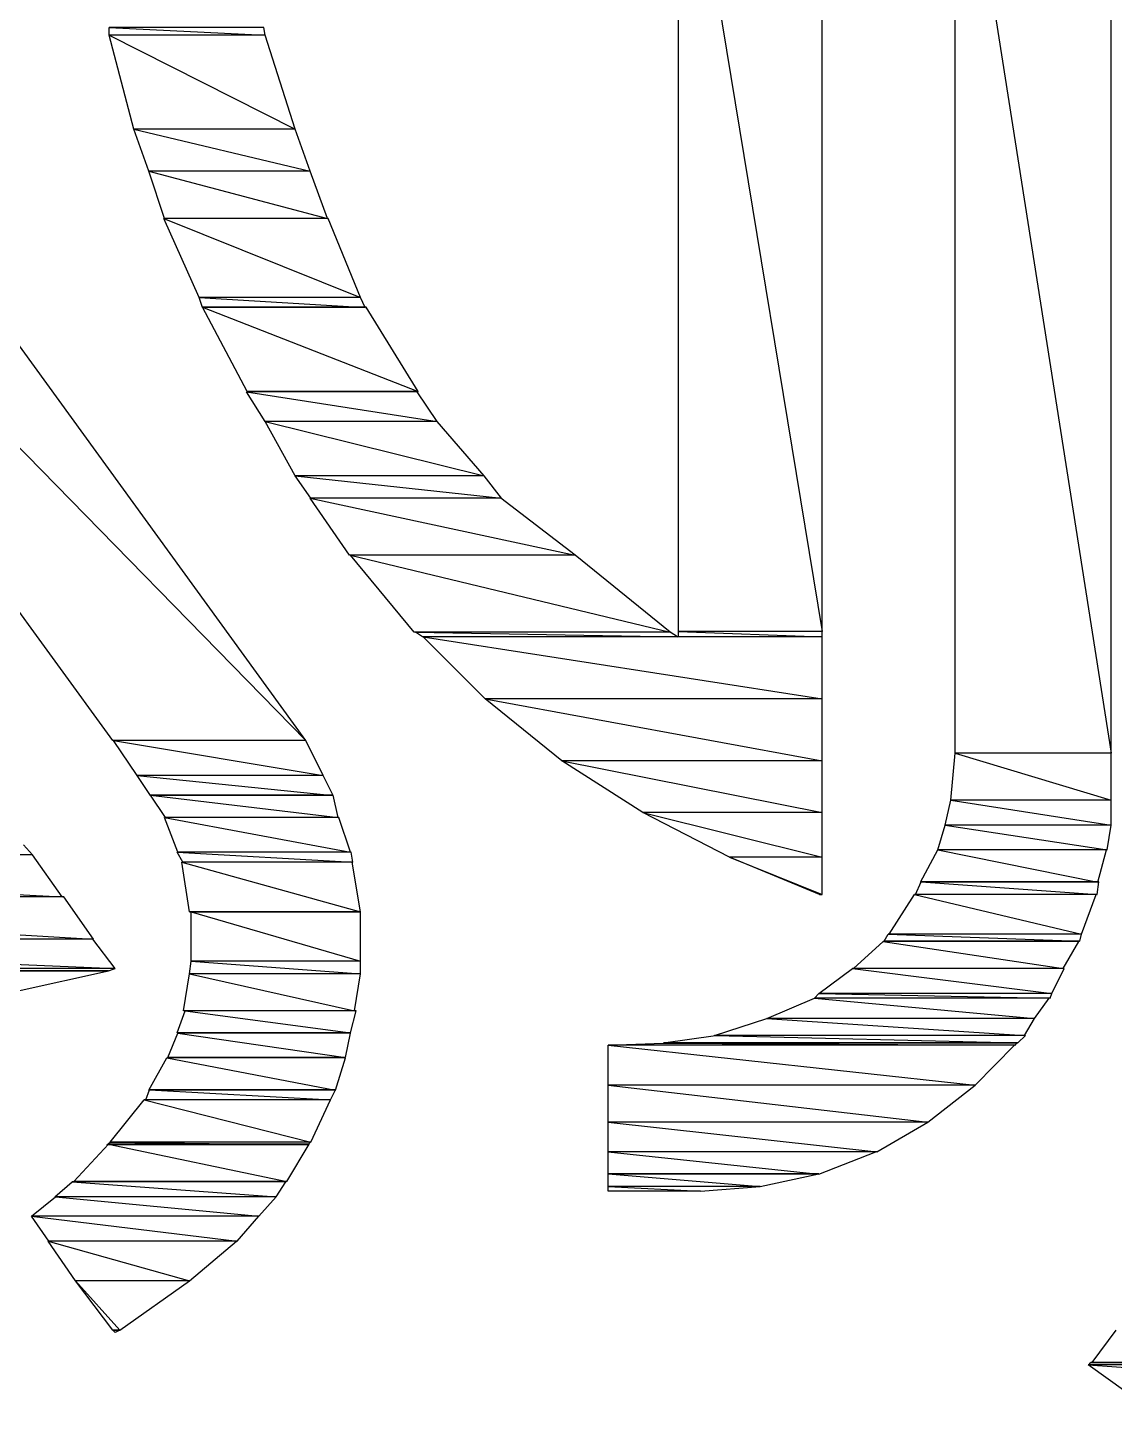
# Model space of a CAD drawing. Header units: millimetres. Extents: x 10 to 831, y 7 to 587.
# Drawn here: x 760.83 to 765.47, y 153.2 to 159.09 of the extents above; entities that cross this region are included whole.
import ezdxf

# ---------------------------------------------------------------- set-up
doc = ezdxf.new("R2010")
doc.units = ezdxf.units.MM
doc.layers.get('0').update_dxf_attribs({"linetype": 'CONTINUOUS'})

msp = doc.modelspace()

# ---------------------------------------------------------------- linework, layer by layer
at = {"color": 0}
for p, q in [((763.605, 160.24), (764.219, 156.504)), ((763.605, 160.24), (764.219, 156.504)), ((763.605, 160.24), (764.219, 156.504)), ((763.605, 160.24), (764.219, 156.504)), ((763.605, 156.504), (763.605, 160.24)), ((764.219, 156.504), (764.219, 160.24)), ((764.219, 156.504), (764.219, 160.24)), ((764.787, 160.228), (765.454, 155.984)), ((764.787, 160.228), (765.454, 155.984)), ((764.787, 160.228), (765.454, 155.984)), ((764.787, 160.228), (765.454, 155.984)), ((764.787, 155.984), (764.787, 160.228)), ((765.454, 155.984), (765.454, 160.228)), ((765.454, 155.984), (765.454, 160.228)), ((758.807, 159.318), (762.014, 156.038)), ((758.807, 159.318), (762.014, 156.038)), ((758.807, 159.318), (762.014, 156.038)), ((758.807, 159.318), (762.014, 156.038)), ((761.189, 156.038), (758.807, 159.318)), ((762.014, 156.038), (759.636, 159.318)), ((762.014, 156.038), (759.636, 159.318)), ((761.834, 159.085), (761.174, 159.085)), ((761.174, 159.085), (761.841, 159.053)), ((761.174, 159.085), (761.841, 159.053)), ((761.834, 159.085), (761.174, 159.085)), ((761.174, 159.085), (761.841, 159.053)), ((761.174, 159.085), (761.841, 159.053)), ((761.174, 159.053), (761.174, 159.085)), ((761.841, 159.053), (761.834, 159.085)), ((761.841, 159.053), (761.834, 159.085)), ((761.841, 159.053), (761.174, 159.053)), ((761.841, 159.053), (761.174, 159.053)), ((761.841, 159.053), (761.174, 159.053)), ((761.174, 159.053), (761.968, 158.651)), ((761.174, 159.053), (761.968, 158.651)), ((761.841, 159.053), (761.174, 159.053)), ((761.174, 159.053), (761.968, 158.651)), ((761.174, 159.053), (761.968, 158.651)), ((761.28, 158.651), (761.174, 159.053)), ((761.968, 158.651), (761.841, 159.053)), ((761.968, 158.651), (761.841, 159.053)), ((761.968, 158.651), (761.28, 158.651)), ((761.968, 158.651), (761.28, 158.651)), ((761.968, 158.651), (761.28, 158.651)), ((761.28, 158.651), (762.032, 158.472)), ((761.28, 158.651), (762.032, 158.472)), ((761.968, 158.651), (761.28, 158.651)), ((761.28, 158.651), (762.032, 158.472)), ((761.28, 158.651), (762.032, 158.472)), ((761.344, 158.472), (761.28, 158.651)), ((762.032, 158.472), (761.968, 158.651)), ((762.032, 158.472), (761.968, 158.651)), ((762.032, 158.472), (761.344, 158.472)), ((762.032, 158.472), (761.344, 158.472)), ((762.032, 158.472), (761.344, 158.472)), ((761.344, 158.472), (762.106, 158.269)), ((761.344, 158.472), (762.106, 158.269)), ((762.032, 158.472), (761.344, 158.472)), ((761.344, 158.472), (762.106, 158.269)), ((761.344, 158.472), (762.106, 158.269)), ((761.411, 158.269), (761.344, 158.472)), ((762.106, 158.269), (762.032, 158.472)), ((762.106, 158.269), (762.032, 158.472)), ((762.109, 158.269), (761.407, 158.269)), ((761.407, 158.269), (762.247, 157.932)), ((761.407, 158.269), (762.247, 157.932)), ((762.109, 158.269), (761.407, 158.269)), ((761.407, 158.269), (762.247, 157.932)), ((761.407, 158.269), (762.247, 157.932)), ((761.559, 157.932), (761.407, 158.269)), ((762.106, 158.269), (761.411, 158.269)), ((762.106, 158.269), (761.411, 158.269)), ((762.247, 157.932), (762.109, 158.269)), ((762.247, 157.932), (762.109, 158.269)), ((762.247, 157.932), (761.559, 157.932)), ((762.247, 157.932), (761.559, 157.932)), ((762.247, 157.932), (761.559, 157.932)), ((761.559, 157.932), (762.268, 157.889)), ((761.559, 157.932), (762.268, 157.889)), ((762.247, 157.932), (761.559, 157.932)), ((761.559, 157.932), (762.268, 157.889)), ((761.559, 157.932), (762.268, 157.889)), ((761.573, 157.889), (761.559, 157.932)), ((762.272, 157.89), (761.573, 157.89)), ((761.573, 157.89), (762.494, 157.53)), ((761.573, 157.89), (762.494, 157.53)), ((762.272, 157.89), (761.573, 157.89)), ((761.573, 157.89), (762.494, 157.53)), ((761.573, 157.89), (762.494, 157.53)), ((761.764, 157.53), (761.573, 157.89)), ((762.268, 157.889), (761.573, 157.889)), ((762.268, 157.889), (761.573, 157.889)), ((762.268, 157.889), (762.247, 157.932)), ((762.268, 157.889), (762.247, 157.932)), ((762.494, 157.53), (762.272, 157.89)), ((762.494, 157.53), (762.272, 157.89)), ((762.49, 157.529), (761.76, 157.529)), ((761.76, 157.529), (762.575, 157.402)), ((761.76, 157.529), (762.575, 157.402)), ((762.49, 157.529), (761.76, 157.529)), ((761.76, 157.529), (762.575, 157.402)), ((761.76, 157.529), (762.575, 157.402)), ((761.841, 157.402), (761.76, 157.529)), ((762.494, 157.53), (761.764, 157.53)), ((762.494, 157.53), (761.764, 157.53)), ((762.575, 157.402), (762.49, 157.529)), ((762.575, 157.402), (762.49, 157.529)), ((762.575, 157.402), (761.841, 157.402)), ((762.575, 157.402), (761.841, 157.402)), ((762.575, 157.402), (761.841, 157.402)), ((761.841, 157.402), (762.776, 157.17)), ((761.841, 157.402), (762.776, 157.17)), ((762.575, 157.402), (761.841, 157.402)), ((761.841, 157.402), (762.776, 157.17)), ((761.841, 157.402), (762.776, 157.17)), ((761.968, 157.17), (761.841, 157.402)), ((762.776, 157.17), (762.575, 157.402)), ((762.776, 157.17), (762.575, 157.402)), ((762.776, 157.17), (761.968, 157.17)), ((762.776, 157.17), (761.968, 157.17)), ((762.776, 157.17), (761.968, 157.17)), ((761.968, 157.17), (762.85, 157.074)), ((761.968, 157.17), (762.85, 157.074)), ((762.776, 157.17), (761.968, 157.17)), ((761.968, 157.17), (762.85, 157.074)), ((761.968, 157.17), (762.85, 157.074)), ((762.035, 157.074), (761.968, 157.17)), ((762.85, 157.074), (762.776, 157.17)), ((762.85, 157.074), (762.776, 157.17)), ((762.847, 157.074), (762.032, 157.074)), ((762.032, 157.074), (763.164, 156.831)), ((762.032, 157.074), (763.164, 156.831)), ((762.847, 157.074), (762.032, 157.074)), ((762.032, 157.074), (763.164, 156.831)), ((762.032, 157.074), (763.164, 156.831)), ((762.201, 156.831), (762.032, 157.074)), ((762.85, 157.074), (762.035, 157.074)), ((762.85, 157.074), (762.035, 157.074)), ((763.164, 156.831), (762.847, 157.074)), ((763.164, 156.831), (762.847, 157.074)), ((763.164, 156.831), (762.201, 156.831)), ((763.164, 156.831), (762.201, 156.831)), ((763.164, 156.831), (762.205, 156.831)), ((762.205, 156.831), (763.57, 156.502)), ((762.205, 156.831), (763.57, 156.502)), ((763.164, 156.831), (762.205, 156.831)), ((762.205, 156.831), (763.57, 156.502)), ((762.205, 156.831), (763.57, 156.502)), ((762.476, 156.502), (762.205, 156.831)), ((763.57, 156.502), (763.164, 156.831)), ((763.57, 156.502), (763.164, 156.831)), ((763.57, 156.502), (762.476, 156.502)), ((763.57, 156.502), (762.476, 156.502)), ((763.57, 156.502), (762.483, 156.502)), ((762.483, 156.502), (763.602, 156.482)), ((762.483, 156.502), (763.602, 156.482)), ((763.57, 156.502), (762.483, 156.502)), ((762.483, 156.502), (763.602, 156.482)), ((762.483, 156.502), (763.602, 156.482)), ((762.512, 156.482), (762.483, 156.502)), ((763.602, 156.482), (762.512, 156.482)), ((763.602, 156.482), (762.512, 156.482)), ((764.219, 156.482), (762.515, 156.482)), ((762.515, 156.482), (764.219, 156.217)), ((762.515, 156.482), (764.219, 156.217)), ((764.219, 156.482), (762.515, 156.482)), ((762.515, 156.482), (764.219, 156.217)), ((762.515, 156.482), (764.219, 156.217)), ((762.78, 156.217), (762.515, 156.482)), ((763.602, 156.482), (763.57, 156.502)), ((763.602, 156.482), (763.57, 156.502)), ((764.219, 156.504), (763.605, 156.504)), ((764.219, 156.504), (763.605, 156.504)), ((764.219, 156.504), (763.605, 156.504)), ((763.605, 156.504), (764.219, 156.482)), ((763.605, 156.504), (764.219, 156.482)), ((764.219, 156.504), (763.605, 156.504)), ((763.605, 156.504), (764.219, 156.482)), ((763.605, 156.504), (764.219, 156.482)), ((763.605, 156.482), (763.605, 156.504)), ((764.219, 156.482), (763.605, 156.482)), ((764.219, 156.482), (763.605, 156.482)), ((764.219, 156.482), (764.219, 156.504)), ((764.219, 156.482), (764.219, 156.504)), ((764.219, 156.217), (764.219, 156.482)), ((764.219, 156.217), (764.219, 156.482)), ((764.219, 156.217), (762.78, 156.217)), ((764.219, 156.217), (762.78, 156.217)), ((764.219, 156.217), (762.78, 156.217)), ((762.78, 156.217), (764.219, 155.952)), ((762.78, 156.217), (764.219, 155.952)), ((764.219, 156.217), (762.78, 156.217)), ((762.78, 156.217), (764.219, 155.952)), ((762.78, 156.217), (764.219, 155.952)), ((763.108, 155.952), (762.78, 156.217)), ((764.219, 155.952), (764.219, 156.217)), ((764.219, 155.952), (764.219, 156.217)), ((762.014, 156.038), (761.189, 156.038)), ((762.014, 156.038), (761.189, 156.038)), ((762.014, 156.038), (761.192, 156.038)), ((761.192, 156.038), (762.088, 155.889)), ((761.192, 156.038), (762.088, 155.889)), ((762.014, 156.038), (761.192, 156.038)), ((761.192, 156.038), (762.088, 155.889)), ((761.192, 156.038), (762.088, 155.889)), ((761.294, 155.889), (761.192, 156.038)), ((762.088, 155.889), (762.014, 156.038)), ((762.088, 155.889), (762.014, 156.038)), ((764.219, 155.952), (763.108, 155.952)), ((764.219, 155.952), (763.108, 155.952)), ((764.219, 155.952), (763.108, 155.952)), ((763.108, 155.952), (764.219, 155.731)), ((763.108, 155.952), (764.219, 155.731)), ((764.219, 155.952), (763.108, 155.952)), ((763.108, 155.952), (764.219, 155.731)), ((763.108, 155.952), (764.219, 155.731)), ((763.453, 155.731), (763.108, 155.952)), ((764.219, 155.731), (764.219, 155.952)), ((764.219, 155.731), (764.219, 155.952)), ((764.769, 155.783), (764.787, 155.984)), ((765.454, 155.984), (764.787, 155.984)), ((765.454, 155.984), (764.787, 155.984)), ((765.454, 155.984), (764.787, 155.984)), ((764.787, 155.984), (765.454, 155.783)), ((764.787, 155.984), (765.454, 155.783)), ((765.454, 155.984), (764.787, 155.984)), ((764.787, 155.984), (765.454, 155.783)), ((764.787, 155.984), (765.454, 155.783)), ((765.454, 155.783), (765.454, 155.984)), ((765.454, 155.783), (765.454, 155.984)), ((762.088, 155.889), (761.294, 155.889)), ((762.088, 155.889), (761.294, 155.889)), ((762.088, 155.889), (761.294, 155.889)), ((761.294, 155.889), (762.131, 155.804)), ((761.294, 155.889), (762.131, 155.804)), ((762.088, 155.889), (761.294, 155.889)), ((761.294, 155.889), (762.131, 155.804)), ((761.294, 155.889), (762.131, 155.804)), ((761.351, 155.804), (761.294, 155.889)), ((762.131, 155.804), (762.088, 155.889)), ((762.131, 155.804), (762.088, 155.889)), ((762.131, 155.805), (761.351, 155.805)), ((761.351, 155.805), (762.152, 155.709)), ((761.351, 155.805), (762.152, 155.709)), ((762.131, 155.805), (761.351, 155.805)), ((761.351, 155.805), (762.152, 155.709)), ((761.351, 155.805), (762.152, 155.709)), ((761.414, 155.709), (761.351, 155.805)), ((762.131, 155.804), (761.351, 155.804)), ((762.131, 155.804), (761.351, 155.804)), ((762.152, 155.709), (762.131, 155.805)), ((762.152, 155.709), (762.131, 155.805)), ((764.745, 155.677), (764.769, 155.783)), ((765.454, 155.783), (764.769, 155.783)), ((765.454, 155.783), (764.769, 155.783)), ((765.454, 155.783), (764.769, 155.783)), ((764.769, 155.783), (765.454, 155.677)), ((764.769, 155.783), (765.454, 155.677)), ((765.454, 155.783), (764.769, 155.783)), ((764.769, 155.783), (765.454, 155.677)), ((764.769, 155.783), (765.454, 155.677)), ((765.454, 155.677), (765.454, 155.783)), ((765.454, 155.677), (765.454, 155.783)), ((762.155, 155.709), (761.411, 155.709)), ((761.411, 155.709), (762.205, 155.561)), ((761.411, 155.709), (762.205, 155.561)), ((762.155, 155.709), (761.411, 155.709)), ((761.411, 155.709), (762.205, 155.561)), ((761.411, 155.709), (762.205, 155.561)), ((761.467, 155.561), (761.411, 155.709)), ((762.152, 155.709), (761.414, 155.709)), ((762.152, 155.709), (761.414, 155.709)), ((762.205, 155.561), (762.155, 155.709)), ((762.205, 155.561), (762.155, 155.709)), ((764.219, 155.731), (763.453, 155.731)), ((764.219, 155.731), (763.453, 155.731)), ((764.219, 155.731), (763.453, 155.731)), ((763.453, 155.731), (764.219, 155.54)), ((763.453, 155.731), (764.219, 155.54)), ((764.219, 155.731), (763.453, 155.731)), ((763.453, 155.731), (764.219, 155.54)), ((763.453, 155.731), (764.219, 155.54)), ((763.824, 155.54), (763.453, 155.731)), ((764.219, 155.54), (764.219, 155.731)), ((764.219, 155.54), (764.219, 155.731)), ((764.713, 155.572), (764.745, 155.677)), ((765.454, 155.677), (764.745, 155.677)), ((765.454, 155.677), (764.745, 155.677)), ((765.454, 155.677), (764.745, 155.677)), ((764.745, 155.677), (765.436, 155.572)), ((764.745, 155.677), (765.436, 155.572)), ((765.454, 155.677), (764.745, 155.677)), ((764.745, 155.677), (765.436, 155.572)), ((764.745, 155.677), (765.436, 155.572)), ((765.436, 155.572), (765.454, 155.677)), ((765.436, 155.572), (765.454, 155.677)), ((757.491, 155.593), (760.846, 155.55)), ((757.491, 155.593), (760.846, 155.55)), ((757.491, 155.593), (760.846, 155.55)), ((757.491, 155.593), (760.846, 155.55)), ((760.846, 155.55), (760.808, 155.593)), ((760.846, 155.55), (760.808, 155.593)), ((760.846, 155.55), (757.576, 155.55)), ((760.846, 155.55), (757.576, 155.55)), ((760.846, 155.55), (757.576, 155.55)), ((757.576, 155.55), (760.973, 155.37)), ((757.576, 155.55), (760.973, 155.37)), ((760.846, 155.55), (757.576, 155.55)), ((757.576, 155.55), (760.973, 155.37)), ((757.576, 155.55), (760.973, 155.37)), ((760.973, 155.37), (760.846, 155.55)), ((760.973, 155.37), (760.846, 155.55)), ((762.208, 155.561), (761.464, 155.561)), ((761.464, 155.561), (762.215, 155.519)), ((761.464, 155.561), (762.215, 155.519)), ((762.208, 155.561), (761.464, 155.561)), ((761.464, 155.561), (762.215, 155.519)), ((761.464, 155.561), (762.215, 155.519)), ((761.488, 155.519), (761.464, 155.561)), ((762.205, 155.561), (761.467, 155.561)), ((762.205, 155.561), (761.467, 155.561)), ((762.215, 155.519), (762.208, 155.561)), ((762.215, 155.519), (762.208, 155.561)), ((764.219, 155.54), (763.824, 155.54)), ((764.219, 155.54), (763.824, 155.54)), ((764.219, 155.54), (763.824, 155.54)), ((763.824, 155.54), (764.219, 155.381)), ((763.824, 155.54), (764.219, 155.381)), ((764.219, 155.54), (763.824, 155.54)), ((763.824, 155.54), (764.219, 155.381)), ((763.824, 155.54), (764.219, 155.381)), ((764.208, 155.381), (763.824, 155.54)), ((764.219, 155.381), (764.219, 155.54)), ((764.219, 155.381), (764.219, 155.54)), ((764.639, 155.433), (764.713, 155.571)), ((765.436, 155.572), (764.713, 155.572)), ((765.436, 155.572), (764.713, 155.572)), ((765.433, 155.571), (764.713, 155.571)), ((764.713, 155.571), (765.397, 155.433)), ((764.713, 155.571), (765.397, 155.433)), ((765.433, 155.571), (764.713, 155.571)), ((764.713, 155.571), (765.397, 155.433)), ((764.713, 155.571), (765.397, 155.433)), ((765.397, 155.433), (765.433, 155.571)), ((765.397, 155.433), (765.433, 155.571)), ((762.212, 155.519), (761.485, 155.519)), ((761.485, 155.519), (762.247, 155.306)), ((761.485, 155.519), (762.247, 155.306)), ((761.517, 155.306), (761.485, 155.519)), ((762.212, 155.519), (761.485, 155.519)), ((761.485, 155.519), (762.247, 155.306)), ((761.485, 155.519), (762.247, 155.306)), ((761.517, 155.306), (761.485, 155.519)), ((762.215, 155.519), (761.488, 155.519)), ((762.215, 155.519), (761.488, 155.519)), ((762.247, 155.306), (762.212, 155.519)), ((762.247, 155.306), (762.212, 155.519)), ((764.618, 155.381), (764.642, 155.435)), ((765.397, 155.433), (764.639, 155.433)), ((765.397, 155.433), (764.639, 155.433)), ((765.401, 155.435), (764.642, 155.435)), ((764.642, 155.435), (765.394, 155.381)), ((764.642, 155.435), (765.394, 155.381)), ((765.401, 155.435), (764.642, 155.435)), ((764.642, 155.435), (765.394, 155.381)), ((764.642, 155.435), (765.394, 155.381)), ((765.394, 155.381), (765.401, 155.435)), ((765.394, 155.381), (765.401, 155.435)), ((760.973, 155.37), (757.95, 155.37)), ((760.973, 155.37), (757.95, 155.37)), ((760.981, 155.371), (757.957, 155.371)), ((757.957, 155.371), (761.107, 155.19)), ((757.957, 155.371), (761.107, 155.19)), ((760.981, 155.371), (757.957, 155.371)), ((757.957, 155.371), (761.107, 155.19)), ((757.957, 155.371), (761.107, 155.19)), ((761.107, 155.19), (760.981, 155.371)), ((761.107, 155.19), (760.981, 155.371)), ((764.208, 155.381), (764.219, 155.381)), ((764.208, 155.381), (764.219, 155.381)), ((764.219, 155.381), (764.208, 155.381)), ((764.219, 155.381), (764.208, 155.381)), ((764.219, 155.381), (764.208, 155.381)), ((764.219, 155.381), (764.219, 155.381)), ((764.219, 155.381), (764.219, 155.381)), ((764.505, 155.211), (764.614, 155.381)), ((765.39, 155.381), (764.614, 155.381)), ((764.614, 155.381), (765.327, 155.211)), ((764.614, 155.381), (765.327, 155.211)), ((765.39, 155.381), (764.614, 155.381)), ((764.614, 155.381), (765.327, 155.211)), ((764.614, 155.381), (765.327, 155.211)), ((765.394, 155.381), (764.618, 155.381)), ((765.394, 155.381), (764.618, 155.381)), ((765.327, 155.211), (765.39, 155.381)), ((765.327, 155.211), (765.39, 155.381)), ((762.247, 155.306), (761.517, 155.306)), ((762.247, 155.306), (761.517, 155.306)), ((761.517, 155.306), (761.524, 155.306)), ((762.247, 155.306), (761.517, 155.306)), ((762.247, 155.306), (761.517, 155.306)), ((761.517, 155.306), (761.524, 155.306)), ((761.517, 155.306), (762.247, 155.306)), ((761.517, 155.306), (762.247, 155.306)), ((762.247, 155.306), (761.517, 155.306)), ((761.524, 155.306), (762.247, 155.306)), ((762.247, 155.306), (761.524, 155.306)), ((761.524, 155.306), (762.247, 155.096)), ((761.524, 155.306), (762.247, 155.096)), ((762.247, 155.306), (761.524, 155.306)), ((761.524, 155.306), (762.247, 155.096)), ((761.524, 155.306), (762.247, 155.096)), ((761.524, 155.096), (761.524, 155.306)), ((762.247, 155.306), (762.247, 155.306)), ((762.247, 155.306), (762.247, 155.306)), ((762.247, 155.096), (762.247, 155.306)), ((762.247, 155.096), (762.247, 155.306)), ((761.104, 155.19), (758.331, 155.19)), ((758.331, 155.19), (761.199, 155.064)), ((758.331, 155.19), (761.199, 155.064)), ((761.104, 155.19), (758.331, 155.19)), ((758.331, 155.19), (761.199, 155.064)), ((758.331, 155.19), (761.199, 155.064)), ((761.107, 155.19), (758.335, 155.19)), ((761.107, 155.19), (758.335, 155.19)), ((761.199, 155.064), (761.104, 155.19)), ((761.199, 155.064), (761.104, 155.19)), ((764.353, 155.064), (764.48, 155.18)), ((765.316, 155.18), (764.48, 155.18)), ((764.48, 155.18), (765.249, 155.064)), ((764.48, 155.18), (765.249, 155.064)), ((765.316, 155.18), (764.48, 155.18)), ((764.48, 155.18), (765.249, 155.064)), ((764.48, 155.18), (765.249, 155.064)), ((764.484, 155.181), (764.501, 155.211)), ((765.32, 155.181), (764.484, 155.181)), ((765.32, 155.181), (764.484, 155.181)), ((765.327, 155.211), (764.501, 155.211)), ((764.501, 155.211), (765.32, 155.181)), ((764.501, 155.211), (765.32, 155.181)), ((765.327, 155.211), (764.501, 155.211)), ((764.501, 155.211), (765.32, 155.181)), ((764.501, 155.211), (765.32, 155.181)), ((765.327, 155.211), (764.505, 155.211)), ((765.327, 155.211), (764.505, 155.211)), ((765.249, 155.064), (765.316, 155.18)), ((765.249, 155.064), (765.316, 155.18)), ((765.32, 155.181), (765.327, 155.211)), ((765.32, 155.181), (765.327, 155.211)), ((761.199, 155.064), (758.701, 155.064)), ((761.199, 155.064), (758.701, 155.064)), ((761.199, 155.064), (758.701, 155.064)), ((758.701, 155.064), (761.167, 155.053)), ((758.701, 155.064), (761.167, 155.053)), ((761.199, 155.064), (758.701, 155.064)), ((758.701, 155.064), (761.167, 155.053)), ((758.701, 155.064), (761.167, 155.053)), ((761.167, 155.053), (761.199, 155.064)), ((761.167, 155.053), (761.199, 155.064)), ((761.517, 155.042), (761.524, 155.096)), ((762.247, 155.096), (761.524, 155.096)), ((762.247, 155.096), (761.524, 155.096)), ((762.247, 155.096), (761.524, 155.096)), ((761.524, 155.096), (762.247, 155.042)), ((761.524, 155.096), (762.247, 155.042)), ((762.247, 155.096), (761.524, 155.096)), ((761.524, 155.096), (762.247, 155.042)), ((761.524, 155.096), (762.247, 155.042)), ((762.247, 155.042), (762.247, 155.096)), ((762.247, 155.042), (762.247, 155.096)), ((764.205, 154.958), (764.349, 155.064)), ((765.253, 155.064), (764.349, 155.064)), ((764.349, 155.064), (765.2, 154.958)), ((764.349, 155.064), (765.2, 154.958)), ((765.253, 155.064), (764.349, 155.064)), ((764.349, 155.064), (765.2, 154.958)), ((764.349, 155.064), (765.2, 154.958)), ((765.249, 155.064), (764.353, 155.064)), ((765.249, 155.064), (764.353, 155.064)), ((765.2, 154.958), (765.253, 155.064)), ((765.2, 154.958), (765.253, 155.064)), ((761.171, 155.054), (758.723, 155.054)), ((761.171, 155.054), (758.723, 155.054)), ((761.167, 155.053), (758.723, 155.053)), ((761.167, 155.053), (758.723, 155.053)), ((760.786, 154.969), (761.171, 155.054)), ((760.786, 154.969), (761.171, 155.054)), ((761.492, 154.883), (761.517, 155.042)), ((762.247, 155.042), (761.517, 155.042)), ((762.247, 155.042), (761.517, 155.042)), ((762.247, 155.042), (761.517, 155.042)), ((761.517, 155.042), (762.222, 154.883)), ((761.517, 155.042), (762.222, 154.883)), ((762.247, 155.042), (761.517, 155.042)), ((761.517, 155.042), (762.222, 154.883)), ((761.517, 155.042), (762.222, 154.883)), ((762.222, 154.883), (762.247, 155.042)), ((762.222, 154.883), (762.247, 155.042)), ((764.187, 154.937), (764.205, 154.958)), ((765.2, 154.958), (764.205, 154.958)), ((765.2, 154.958), (764.205, 154.958)), ((765.2, 154.958), (764.205, 154.958)), ((764.205, 154.958), (765.193, 154.937)), ((764.205, 154.958), (765.193, 154.937)), ((765.2, 154.958), (764.205, 154.958)), ((764.205, 154.958), (765.193, 154.937)), ((764.205, 154.958), (765.193, 154.937)), ((765.193, 154.937), (765.2, 154.958)), ((765.193, 154.937), (765.2, 154.958)), ((761.464, 154.789), (761.499, 154.883)), ((762.222, 154.883), (761.492, 154.883)), ((762.222, 154.883), (761.492, 154.883)), ((762.229, 154.883), (761.499, 154.883)), ((761.499, 154.883), (762.205, 154.789)), ((761.499, 154.883), (762.205, 154.789)), ((762.229, 154.883), (761.499, 154.883)), ((761.499, 154.883), (762.205, 154.789)), ((761.499, 154.883), (762.205, 154.789)), ((762.205, 154.789), (762.229, 154.883)), ((762.205, 154.789), (762.229, 154.883)), ((763.983, 154.851), (764.187, 154.937)), ((765.193, 154.937), (764.187, 154.937)), ((765.193, 154.937), (764.187, 154.937)), ((765.189, 154.937), (764.187, 154.937)), ((764.187, 154.937), (765.126, 154.851)), ((764.187, 154.937), (765.126, 154.851)), ((765.189, 154.937), (764.187, 154.937)), ((764.187, 154.937), (765.126, 154.851)), ((764.187, 154.937), (765.126, 154.851)), ((765.126, 154.851), (765.189, 154.937)), ((765.126, 154.851), (765.189, 154.937)), ((763.76, 154.778), (763.983, 154.851)), ((765.126, 154.851), (763.983, 154.851)), ((765.126, 154.851), (763.983, 154.851)), ((765.126, 154.851), (763.983, 154.851)), ((763.983, 154.851), (765.083, 154.778)), ((763.983, 154.851), (765.083, 154.778)), ((765.126, 154.851), (763.983, 154.851)), ((763.983, 154.851), (765.083, 154.778)), ((763.983, 154.851), (765.083, 154.778)), ((765.083, 154.778), (765.126, 154.851)), ((765.083, 154.778), (765.126, 154.851)), ((761.425, 154.684), (761.467, 154.788)), ((762.205, 154.789), (761.464, 154.789)), ((762.205, 154.789), (761.464, 154.789)), ((762.205, 154.788), (761.467, 154.788)), ((761.467, 154.788), (762.183, 154.684)), ((761.467, 154.788), (762.183, 154.684)), ((762.205, 154.788), (761.467, 154.788)), ((761.467, 154.788), (762.183, 154.684)), ((761.467, 154.788), (762.183, 154.684)), ((762.183, 154.684), (762.205, 154.788)), ((762.183, 154.684), (762.205, 154.788)), ((763.542, 154.747), (763.764, 154.778)), ((763.542, 154.747), (763.764, 154.778)), ((765.083, 154.778), (763.76, 154.778)), ((765.083, 154.778), (763.76, 154.778)), ((765.087, 154.778), (763.764, 154.778)), ((763.764, 154.778), (765.055, 154.747)), ((763.764, 154.778), (765.055, 154.747)), ((765.087, 154.778), (763.764, 154.778)), ((763.764, 154.778), (765.055, 154.747)), ((763.764, 154.778), (765.055, 154.747)), ((765.055, 154.747), (765.087, 154.778)), ((765.055, 154.747), (765.087, 154.778)), ((763.305, 154.736), (763.542, 154.745)), ((765.044, 154.736), (763.305, 154.736)), ((765.044, 154.736), (763.305, 154.736)), ((765.041, 154.736), (763.305, 154.736)), ((763.305, 154.736), (764.872, 154.566)), ((763.305, 154.736), (764.872, 154.566)), ((765.041, 154.736), (763.305, 154.736)), ((763.305, 154.736), (764.872, 154.566)), ((763.305, 154.736), (764.872, 154.566)), ((763.305, 154.566), (763.305, 154.736)), ((765.055, 154.747), (763.542, 154.747)), ((765.055, 154.747), (763.542, 154.747)), ((763.542, 154.747), (765.055, 154.747)), ((763.542, 154.747), (765.055, 154.747)), ((765.055, 154.747), (763.542, 154.747)), ((765.055, 154.747), (763.542, 154.747)), ((763.542, 154.747), (765.055, 154.747)), ((763.542, 154.747), (765.055, 154.747)), ((765.055, 154.747), (763.542, 154.747)), ((765.051, 154.745), (763.542, 154.745)), ((763.542, 154.745), (765.044, 154.736)), ((763.542, 154.745), (765.044, 154.736)), ((765.051, 154.745), (763.542, 154.745)), ((763.542, 154.745), (765.044, 154.736)), ((763.542, 154.745), (765.044, 154.736)), ((764.872, 154.566), (765.041, 154.736)), ((764.872, 154.566), (765.041, 154.736)), ((765.044, 154.736), (765.051, 154.745)), ((765.044, 154.736), (765.051, 154.745)), ((765.055, 154.747), (765.055, 154.747)), ((765.055, 154.747), (765.055, 154.747)), ((761.344, 154.544), (761.421, 154.682)), ((762.183, 154.682), (761.421, 154.682)), ((761.421, 154.682), (762.141, 154.544)), ((761.421, 154.682), (762.141, 154.544)), ((762.183, 154.682), (761.421, 154.682)), ((761.421, 154.682), (762.141, 154.544)), ((761.421, 154.682), (762.141, 154.544)), ((762.183, 154.684), (761.425, 154.684)), ((762.183, 154.684), (761.425, 154.684)), ((762.141, 154.544), (762.183, 154.682)), ((762.141, 154.544), (762.183, 154.682)), ((761.33, 154.503), (761.347, 154.546)), ((762.141, 154.544), (761.344, 154.544)), ((762.141, 154.544), (761.344, 154.544)), ((762.141, 154.546), (761.347, 154.546)), ((761.347, 154.546), (762.12, 154.503)), ((761.347, 154.546), (762.12, 154.503)), ((762.141, 154.546), (761.347, 154.546)), ((761.347, 154.546), (762.12, 154.503)), ((761.347, 154.546), (762.12, 154.503)), ((762.12, 154.503), (762.141, 154.546)), ((762.12, 154.503), (762.141, 154.546)), ((764.872, 154.566), (763.305, 154.566)), ((764.872, 154.566), (763.305, 154.566)), ((764.872, 154.566), (763.305, 154.566)), ((763.305, 154.566), (764.671, 154.408)), ((763.305, 154.566), (764.671, 154.408)), ((764.872, 154.566), (763.305, 154.566)), ((763.305, 154.566), (764.671, 154.408)), ((763.305, 154.566), (764.671, 154.408)), ((763.305, 154.408), (763.305, 154.566)), ((764.671, 154.408), (764.872, 154.566)), ((764.671, 154.408), (764.872, 154.566)), ((761.178, 154.322), (761.323, 154.503)), ((762.12, 154.503), (761.323, 154.503)), ((761.323, 154.503), (762.035, 154.322)), ((761.323, 154.503), (762.035, 154.322)), ((762.12, 154.503), (761.323, 154.503)), ((761.323, 154.503), (762.035, 154.322)), ((761.323, 154.503), (762.035, 154.322)), ((762.12, 154.503), (761.33, 154.503)), ((762.12, 154.503), (761.33, 154.503)), ((762.035, 154.322), (762.12, 154.503)), ((762.035, 154.322), (762.12, 154.503)), ((764.671, 154.408), (763.305, 154.408)), ((764.671, 154.408), (763.305, 154.408)), ((764.671, 154.408), (763.305, 154.408)), ((763.305, 154.408), (764.452, 154.281)), ((763.305, 154.408), (764.452, 154.281)), ((764.671, 154.408), (763.305, 154.408)), ((763.305, 154.408), (764.452, 154.281)), ((763.305, 154.408), (764.452, 154.281)), ((763.305, 154.281), (763.305, 154.408)), ((764.452, 154.281), (764.671, 154.408)), ((764.452, 154.281), (764.671, 154.408)), ((761.023, 154.154), (761.171, 154.313)), ((761.164, 154.311), (761.178, 154.322)), ((762.025, 154.311), (761.164, 154.311)), ((762.025, 154.311), (761.164, 154.311)), ((762.028, 154.313), (761.171, 154.313)), ((761.171, 154.313), (761.933, 154.154)), ((761.171, 154.313), (761.933, 154.154)), ((762.028, 154.313), (761.171, 154.313)), ((761.171, 154.313), (761.933, 154.154)), ((761.171, 154.313), (761.933, 154.154)), ((762.035, 154.322), (761.178, 154.322)), ((762.035, 154.322), (761.178, 154.322)), ((762.032, 154.322), (761.178, 154.322)), ((761.178, 154.322), (762.025, 154.311)), ((761.178, 154.322), (762.025, 154.311)), ((762.032, 154.322), (761.178, 154.322)), ((761.178, 154.322), (762.025, 154.311)), ((761.178, 154.322), (762.025, 154.311)), ((761.933, 154.154), (762.028, 154.313)), ((761.933, 154.154), (762.028, 154.313)), ((762.025, 154.311), (762.032, 154.322)), ((762.025, 154.311), (762.032, 154.322)), ((764.452, 154.281), (763.305, 154.281)), ((764.452, 154.281), (763.305, 154.281)), ((764.448, 154.28), (763.305, 154.28)), ((763.305, 154.28), (764.205, 154.185)), ((763.305, 154.28), (764.205, 154.185)), ((764.448, 154.28), (763.305, 154.28)), ((763.305, 154.28), (764.205, 154.185)), ((763.305, 154.28), (764.205, 154.185)), ((763.305, 154.185), (763.305, 154.28)), ((764.205, 154.185), (764.448, 154.28)), ((764.205, 154.185), (764.448, 154.28)), ((764.205, 154.186), (763.305, 154.186)), ((763.305, 154.186), (763.954, 154.132)), ((763.305, 154.186), (763.954, 154.132)), ((764.205, 154.186), (763.305, 154.186)), ((763.305, 154.186), (763.954, 154.132)), ((763.305, 154.186), (763.954, 154.132)), ((763.305, 154.132), (763.305, 154.186)), ((764.205, 154.185), (763.305, 154.185)), ((764.205, 154.185), (763.305, 154.185)), ((763.954, 154.132), (764.205, 154.186)), ((763.954, 154.132), (764.205, 154.186)), ((760.942, 154.089), (761.016, 154.153)), ((761.929, 154.153), (761.016, 154.153)), ((761.016, 154.153), (761.887, 154.089)), ((761.016, 154.153), (761.887, 154.089)), ((761.929, 154.153), (761.016, 154.153)), ((761.016, 154.153), (761.887, 154.089)), ((761.016, 154.153), (761.887, 154.089)), ((761.933, 154.154), (761.023, 154.154)), ((761.933, 154.154), (761.023, 154.154)), ((761.887, 154.089), (761.929, 154.153)), ((761.887, 154.089), (761.929, 154.153)), ((763.954, 154.132), (763.305, 154.132)), ((763.954, 154.132), (763.305, 154.132)), ((763.954, 154.132), (763.305, 154.132)), ((763.305, 154.132), (763.7, 154.112)), ((763.305, 154.132), (763.7, 154.112)), ((763.954, 154.132), (763.305, 154.132)), ((763.305, 154.132), (763.7, 154.112)), ((763.305, 154.132), (763.7, 154.112)), ((763.305, 154.112), (763.305, 154.132)), ((763.7, 154.112), (763.954, 154.132)), ((763.7, 154.112), (763.954, 154.132)), ((760.843, 154.005), (760.945, 154.089)), ((761.887, 154.089), (760.942, 154.089)), ((761.887, 154.089), (760.942, 154.089)), ((761.887, 154.089), (760.945, 154.089)), ((760.945, 154.089), (761.813, 154.005)), ((760.945, 154.089), (761.813, 154.005)), ((761.887, 154.089), (760.945, 154.089)), ((760.945, 154.089), (761.813, 154.005)), ((760.945, 154.089), (761.813, 154.005)), ((761.813, 154.005), (761.887, 154.089)), ((761.813, 154.005), (761.887, 154.089)), ((763.7, 154.112), (763.305, 154.112)), ((763.7, 154.112), (763.305, 154.112)), ((761.813, 154.005), (760.843, 154.005)), ((761.813, 154.005), (760.843, 154.005)), ((761.813, 154.005), (760.843, 154.005)), ((760.843, 154.005), (761.721, 153.899)), ((760.843, 154.005), (761.721, 153.899)), ((761.813, 154.005), (760.843, 154.005)), ((760.843, 154.005), (761.721, 153.899)), ((760.843, 154.005), (761.721, 153.899)), ((760.917, 153.899), (760.843, 154.005)), ((761.721, 153.899), (761.813, 154.005)), ((761.721, 153.899), (761.813, 154.005)), ((761.718, 153.899), (760.913, 153.899)), ((760.913, 153.899), (761.517, 153.73)), ((760.913, 153.899), (761.517, 153.73)), ((761.718, 153.899), (760.913, 153.899)), ((760.913, 153.899), (761.517, 153.73)), ((760.913, 153.899), (761.517, 153.73)), ((761.03, 153.73), (760.913, 153.899)), ((761.721, 153.899), (760.917, 153.899)), ((761.721, 153.899), (760.917, 153.899)), ((761.517, 153.73), (761.718, 153.899)), ((761.517, 153.73), (761.718, 153.899)), ((761.517, 153.73), (761.03, 153.73)), ((761.517, 153.73), (761.03, 153.73)), ((761.517, 153.73), (761.03, 153.73)), ((761.03, 153.73), (761.22, 153.518)), ((761.03, 153.73), (761.22, 153.518)), ((761.517, 153.73), (761.03, 153.73)), ((761.03, 153.73), (761.22, 153.518)), ((761.03, 153.73), (761.22, 153.518)), ((761.189, 153.518), (761.03, 153.73)), ((761.22, 153.518), (761.517, 153.73)), ((761.22, 153.518), (761.517, 153.73)), ((761.189, 153.519), (761.22, 153.519)), ((761.189, 153.519), (761.22, 153.519)), ((761.199, 153.508), (761.189, 153.519)), ((761.22, 153.518), (761.189, 153.518)), ((761.22, 153.518), (761.189, 153.518)), ((761.22, 153.519), (761.199, 153.508)), ((761.22, 153.519), (761.199, 153.508)), ((765.373, 153.381), (765.475, 153.519)), ((768.011, 153.37), (765.355, 153.37)), ((765.355, 153.37), (767.835, 153.201)), ((765.355, 153.37), (767.835, 153.201)), ((768.011, 153.37), (765.355, 153.37)), ((765.355, 153.37), (767.835, 153.201)), ((765.355, 153.37), (767.835, 153.201)), ((765.591, 153.201), (765.355, 153.37)), ((765.358, 153.37), (765.366, 153.381)), ((768.015, 153.37), (765.358, 153.37)), ((768.015, 153.37), (765.358, 153.37)), ((768.025, 153.381), (765.366, 153.381)), ((765.366, 153.381), (768.015, 153.37)), ((765.366, 153.381), (768.015, 153.37)), ((768.025, 153.381), (765.366, 153.381)), ((765.366, 153.381), (768.015, 153.37)), ((765.366, 153.381), (768.015, 153.37)), ((768.029, 153.381), (765.373, 153.381)), ((768.029, 153.381), (765.373, 153.381))]:
    msp.add_line(p, q, dxfattribs=at)

doc.saveas('drawing.dxf')
